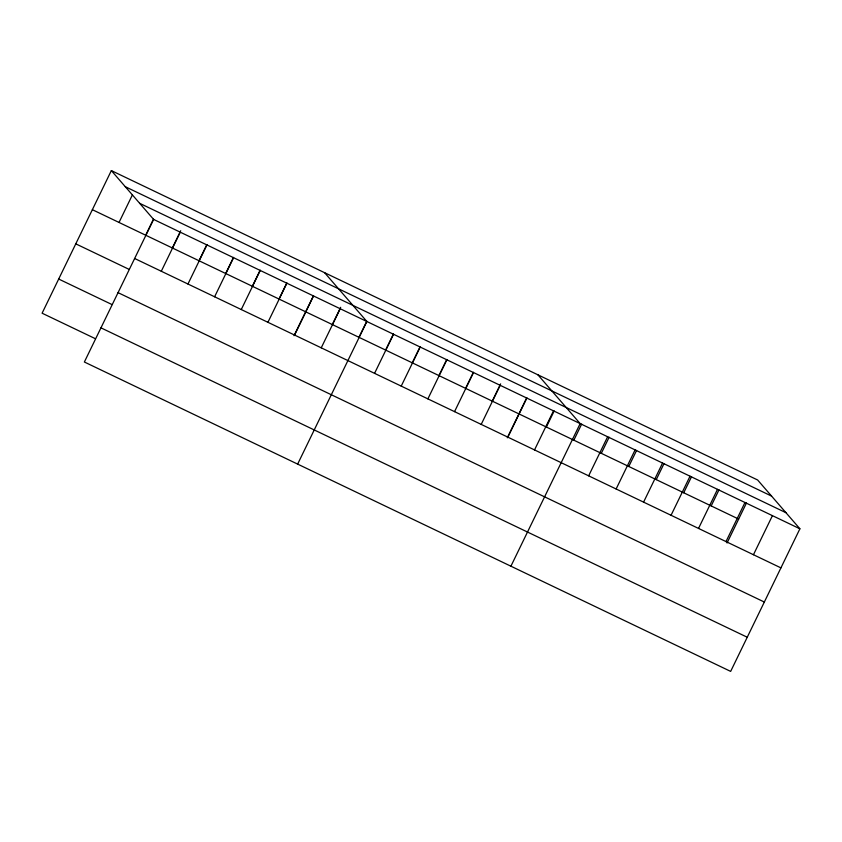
<?xml version="1.0" encoding="UTF-8"?>
<svg xmlns="http://www.w3.org/2000/svg" width="842" height="842" viewBox="0 0 842 842"><rect width="100%" height="100%" fill="white"/><g stroke="black" fill="none" stroke-linecap="round" stroke-linejoin="round"><path stroke-width="1.26" d="M111.344 170.6L153.612 219.415L84.368 362.007L730.656 671.4L799.9 528.797L757.632 479.993L111.344 170.6L42.1 313.203L95.42 338.726M119.027 222.446L132.415 194.86M145.687 235.213L153.497 219.12M172.347 247.969L180.714 230.729M161.296 271.25L180.272 232.171M199.007 260.736L206.816 244.643M187.955 284.017L206.932 244.938M225.667 273.492L233.476 257.399M214.605 296.784L233.592 257.694M252.326 286.259L260.136 270.166M241.265 309.54L260.241 270.461M278.976 299.026L286.796 282.933M267.924 322.307L286.901 283.217M294.026 335.695L313.456 295.689M294.584 335.063L313.561 295.984M332.295 324.549L340.673 307.309M321.244 347.83L340.221 308.751M358.955 337.305L366.775 321.212M297.647 464.11L366.88 321.507L324.612 272.703M385.615 350.072L393.435 333.979M374.564 373.353L393.54 334.274M412.275 362.828L420.095 346.736M401.224 386.12L420.2 347.03M438.935 375.595L446.755 359.502M427.883 398.876L446.86 359.797M465.594 388.362L473.415 372.269M454.543 411.643L473.52 372.553M492.254 401.118L500.632 383.878M481.203 424.4L500.18 385.32M507.305 437.798L526.734 397.792M507.863 437.166L526.839 398.087M534.523 449.923L553.499 410.843M546.384 427.031L554.194 410.938M510.915 566.203L580.159 423.61L537.891 374.806M573.855 440.177L581.664 424.084M588.653 475.835L607.629 436.756M601.314 453.333L609.134 437.24M616.123 488.992L635.1 449.902M628.785 466.479L636.605 450.386M643.583 502.137L662.559 463.058M656.255 479.624L664.064 463.532M671.053 515.283L690.03 476.204M683.725 492.78L691.535 476.688M698.523 528.439L717.5 489.349M711.185 505.926L719.005 489.833M725.993 541.585L744.97 502.506M727.046 542.985L746.475 502.979M753.453 554.731L772.43 515.651M125.29 186.714L771.577 496.096M139.656 203.301L785.954 512.694M153.612 219.415L799.9 528.797M92.367 209.69L738.655 519.072M134.636 258.494L780.923 567.876M75.78 243.843L129.1 269.366M118.048 292.648L764.336 602.041M58.687 279.039L112.007 304.562M100.956 327.843L747.243 637.236"/></g></svg>
